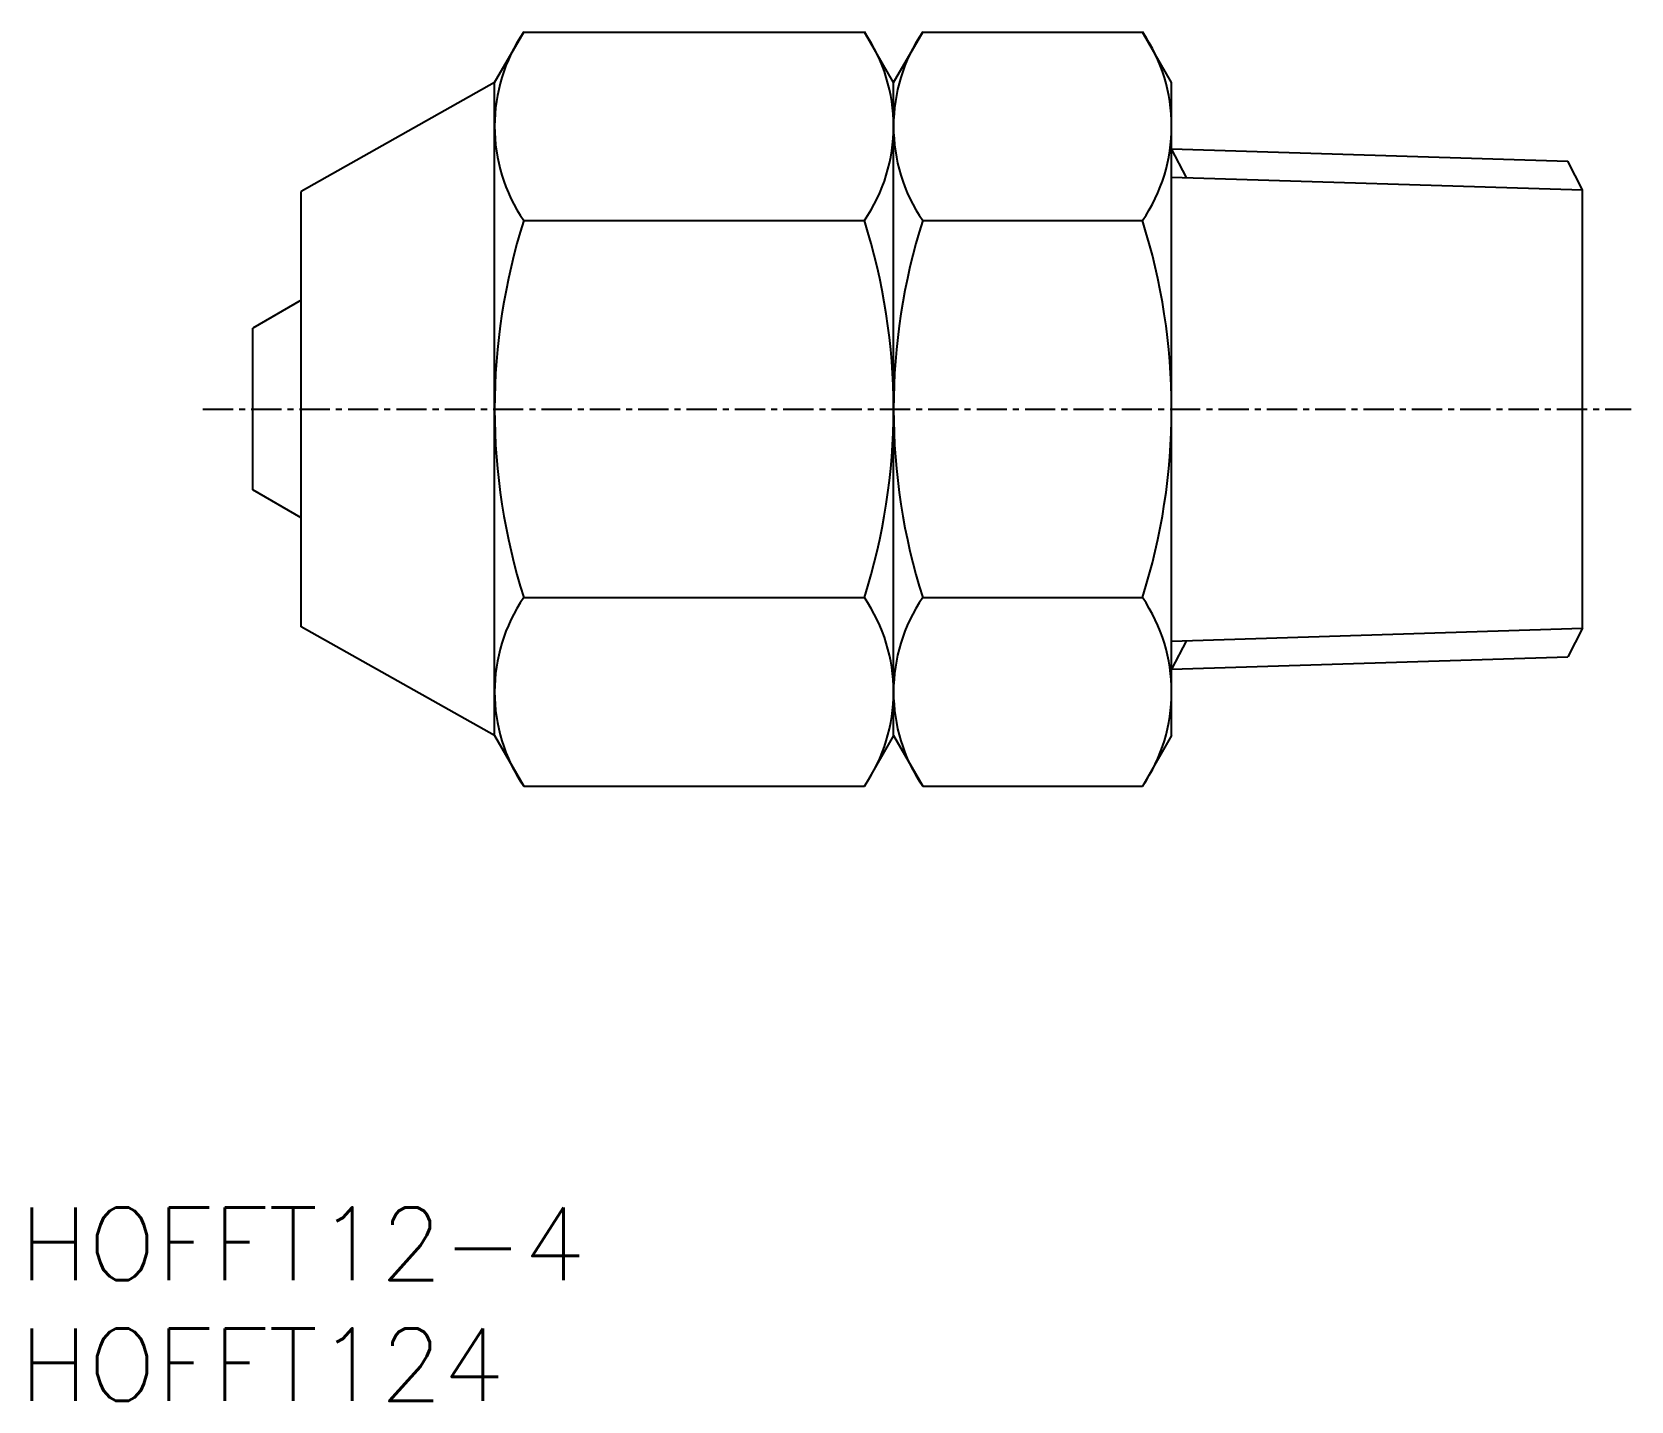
# Model space of a CAD drawing. Extents: x 114 to 180.1, y 64 to 120.6.
import ezdxf
from ezdxf.enums import TextEntityAlignment as Align

# ---------------------------------------------------------------- set-up
doc = ezdxf.new("R2010")
doc.units = 0
doc.linetypes.add('CENTER', pattern=[2, 1.25, -0.25, 0.25, -0.25])
doc.layers.get('0').update_dxf_attribs({"linetype": 'CONTINUOUS'})
doc.layers.add('CENTER', color=1, linetype='CENTER')
doc.styles.get("Standard").update_dxf_attribs({"font": 'txt.shx', "bigfont": 'extfont.shx'})

msp = doc.modelspace()

# ---------------------------------------------------------------- linework, layer by layer
at = {"color": 7, "linetype": 'CONTINUOUS'}
for p, q in [((133.083, 118.5), (134.289, 120.588)), ((134.289, 120.588), (148.378, 120.588)), ((149.583, 118.5), (148.378, 120.588)), ((149.583, 118.5), (150.789, 120.588)), ((150.789, 120.588), (159.878, 120.588)), ((161.083, 118.5), (159.878, 120.588)), ((133.083, 118.5), (125.083, 114)), ((133.083, 91.5), (133.083, 118.5)), ((149.583, 91.5), (149.583, 118.5)), ((149.583, 91.5), (149.583, 118.5)), ((149.583, 91.5), (149.583, 118.5)), ((161.083, 91.5), (161.083, 118.5)), ((161.083, 91.5), (161.083, 118.5)), ((161.083, 115.754), (177.468, 115.242)), ((178.083, 114.06), (177.468, 115.242)), ((125.083, 96), (125.083, 114)), ((178.083, 95.939), (178.083, 114.06)), ((134.289, 112.794), (148.378, 112.794)), ((150.789, 112.794), (159.878, 112.794)), ((125.083, 109.5), (123.083, 108.345)), ((123.083, 101.655), (123.083, 108.345)), ((125.083, 100.5), (123.083, 101.655)), ((134.289, 97.206), (148.378, 97.206)), ((150.789, 97.206), (159.878, 97.206)), ((133.083, 91.5), (125.083, 96)), ((178.083, 95.939), (177.468, 94.758)), ((161.083, 94.246), (177.468, 94.758)), ((133.083, 91.5), (134.289, 89.412)), ((149.583, 91.5), (148.378, 89.412)), ((149.583, 91.5), (150.789, 89.412)), ((161.083, 91.5), (159.878, 89.412)), ((134.289, 89.412), (148.378, 89.412)), ((150.789, 89.412), (159.878, 89.412))]:
    msp.add_line(p, q, dxfattribs=at)
at = {"color": 3, "linetype": 'CONTINUOUS'}
for p, q in [((161.698, 114.573), (161.083, 115.754)), ((161.083, 114.592), (178.083, 114.06)), ((161.083, 95.408), (178.083, 95.939)), ((161.698, 95.427), (161.083, 94.246))]:
    msp.add_line(p, q, dxfattribs=at)
at = {"color": 7, "linetype": 'CONTINUOUS'}
for centre, radius, start, end in [((139.984, 116.691), 6.901, 145.61574, 214.38426), ((142.683, 116.691), 6.901, 325.61574, 34.38426), ((156.484, 116.691), 6.901, 145.61574, 214.38426), ((154.183, 116.691), 6.901, 325.61574, 34.38426), ((158.878, 105), 25.794, 162.41204, 197.58796), ((123.789, 105), 25.794, 342.41204, 17.58796), ((175.378, 105), 25.794, 162.41204, 197.58796), ((135.289, 105), 25.794, 342.41204, 17.58796), ((139.984, 93.309), 6.901, 145.61574, 214.38426), ((142.683, 93.309), 6.901, 325.61574, 34.38426), ((156.484, 93.309), 6.901, 145.61574, 214.38426), ((154.183, 93.309), 6.901, 325.61574, 34.38426)]:
    msp.add_arc(centre, radius, start, end, dxfattribs=at)
at = {"layer": 'CENTER', "color": 1, "linetype": 'CENTER'}
msp.add_line((121.021, 105), (180.083, 105), dxfattribs=at)

# ---------------------------------------------------------------- texts
at = {"color": 7, "linetype": 'CONTINUOUS'}
for s, p in [('HOFFT12-4', (113.436, 70.495)), ('HOFFT124', (113.436, 65.495))]:
    msp.add_text(s, height=3, dxfattribs=at).set_placement(p, align=Align.MIDDLE_LEFT)

doc.saveas('drawing.dxf')
